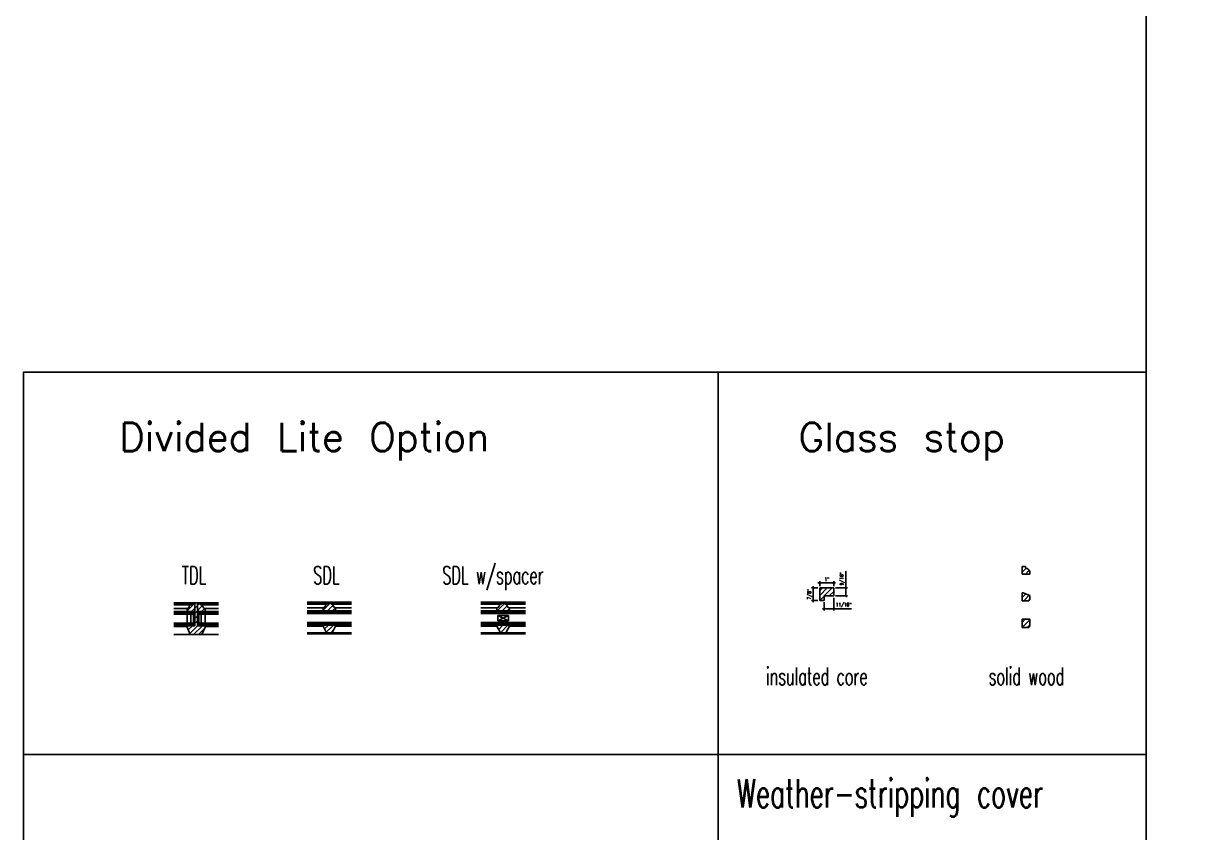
# Model space of a CAD drawing. Header units: inches. Extents: x 1985 to 11287, y 379 to 3234.
# Drawn here: x 8541 to 8623.4, y 3024.7 to 3081.7 of the extents above; entities that cross this region are included whole.
import ezdxf

# ---------------------------------------------------------------- set-up
doc = ezdxf.new("R2010")
doc.units = ezdxf.units.IN
doc.header["$MEASUREMENT"] = 0
doc.layers.get('0').update_dxf_attribs({"linetype": 'CONTINUOUS'})
doc.layers.get('Defpoints').update_dxf_attribs({"linetype": 'CONTINUOUS'})
for name, color, linetype in [('COTE1-1 99', 7, 'CONTINUOUS'), ('detail 99', 30, 'CONTINUOUS'), ('glass 99', 6, 'CONTINUOUS'), ('glazing tape 99', 7, 'CONTINUOUS'), ('hatch 99', 1, 'CONTINUOUS'), ('separation 99', 3, 'CONTINUOUS'), ('wood detail 99', 7, 'CONTINUOUS')]:
    doc.layers.add(name, color=color, linetype=linetype)
doc.styles.add('MARVIN', font='simplex.shx', dxfattribs={"width": 0.6})
doc.styles.get("Standard").update_dxf_attribs({"font": 'txt.shx', "width": 0.8})
doc.dimstyles.new('Elevation', dxfattribs={"dimscale": 2, "dimtxt": 0.75, "dimasz": 0.0625, "dimexe": 0.0625, "dimexo": 0.0625, "dimgap": 0.0625, "dimtad": 1, "dimdec": 5, "dimzin": 0, "dimdsep": 46, "dimlunit": 5, "dimtxsty": 'Standard', "dimblk1": 'OBLIQUE', "dimblk2": 'OBLIQUE', "dimsah": 1, "dimcen": 2, "dimdle": 0.0625, "dimclrd": 1, "dimclre": 1, "dimadec": 1, "dimazin": 0, "dimtfac": 0.375, "dimtdec": 5, "dimtmove": 0, "dimatfit": 3, "dimldrblk": 'OBLIQUE', "dimfxl": 1, "dimfrac": 2, "dimtolj": 1, "dimtzin": 0, "dimarcsym": 0})
pattern_1 = [(45, (4447.96067, -397.76682), (-0.176776695, 0.176776695), [])]
pattern_2 = [(45, (7720.30192, 4046.20687), (-0.176776695, 0.176776695), [])]

# ---------------------------------------------------------------- blocks, each defined once
blk = doc.blocks.new('_OBLIQUE')
at = {"color": 0, "linetype": 'ByBlock'}
blk.add_line((-0.5, -0.5), (0.5, 0.5), dxfattribs=at)
blk = doc.blocks.new('*D112')
at = {"layer": 'COTE1-1 99', "color": 1, "lineweight": -2, "transparency": 16777216}
for p, q in [((8597.004, 3042.283), (8598.254, 3042.283)), ((8597.129, 3042.043), (8597.129, 3042.408)), ((8598.129, 3042.043), (8598.129, 3042.408))]:
    blk.add_line(p, q, dxfattribs=at)
at = {"layer": 'Defpoints', "color": 0, "transparency": 16777216}
for p in [(8598.129, 3042.283), (8597.129, 3041.918), (8598.129, 3041.918)]:
    blk.add_point(p, dxfattribs=at)
at = {"layer": 'COTE1-1 99', "color": 1, "lineweight": -2, "transparency": 16777216, "xscale": 0.125, "yscale": 0.125, "zscale": 0.125, "rotation": 180}
blk.add_blockref('_OBLIQUE', (8597.129, 3042.283), dxfattribs=at)
at = {"layer": 'COTE1-1 99', "color": 1, "lineweight": -2, "transparency": 16777216, "xscale": 0.125, "yscale": 0.125, "zscale": 0.125}
blk.add_blockref('_OBLIQUE', (8598.129, 3042.283), dxfattribs=at)
at = {"layer": 'COTE1-1 99', "color": 0, "transparency": 16777216, "insert": (8597.629, 3042.533), "char_height": 0.25, "attachment_point": 5}
blk.add_mtext('\\A1;1"', dxfattribs=at)
blk = doc.blocks.new('*D113')
at = {"layer": 'COTE1-1 99', "color": 1, "lineweight": -2, "transparency": 16777216}
for p, q in [((8597.004, 3041.918), (8596.557, 3041.918)), ((8596.682, 3042.043), (8596.682, 3040.918)), ((8597.004, 3041.043), (8596.557, 3041.043))]:
    blk.add_line(p, q, dxfattribs=at)
at = {"layer": 'Defpoints', "color": 0, "transparency": 16777216}
for p in [(8597.129, 3041.918), (8596.682, 3041.043), (8597.129, 3041.043)]:
    blk.add_point(p, dxfattribs=at)
at = {"layer": 'COTE1-1 99', "color": 1, "lineweight": -2, "transparency": 16777216, "xscale": 0.125, "yscale": 0.125, "zscale": 0.125}
for p, rotation in [((8596.682, 3041.918), 90), ((8596.682, 3041.043), 270)]:
    blk.add_blockref('_OBLIQUE', p, dxfattribs=dict(at, rotation=rotation))
at = {"layer": 'COTE1-1 99', "color": 0, "transparency": 16777216, "insert": (8596.432, 3041.481), "char_height": 0.25, "attachment_point": 5, "rotation": 90}
blk.add_mtext('\\A1;7/8"', dxfattribs=at)
blk = doc.blocks.new('*D114')
at = {"layer": 'COTE1-1 99', "color": 1, "lineweight": -2, "transparency": 16777216}
for p, q in [((8597.317, 3040.453), (8598.129, 3040.453)), ((8597.442, 3040.918), (8597.442, 3040.328)), ((8598.129, 3041.231), (8598.129, 3040.328)), ((8598.129, 3040.453), (8599.371, 3040.453))]:
    blk.add_line(p, q, dxfattribs=at)
at = {"layer": 'Defpoints', "color": 0, "transparency": 16777216}
for p in [(8598.129, 3041.356), (8597.442, 3041.043), (8598.129, 3040.453)]:
    blk.add_point(p, dxfattribs=at)
at = {"layer": 'COTE1-1 99', "color": 1, "lineweight": -2, "transparency": 16777216, "xscale": 0.125, "yscale": 0.125, "zscale": 0.125, "rotation": 180}
blk.add_blockref('_OBLIQUE', (8597.442, 3040.453), dxfattribs=at)
at = {"layer": 'COTE1-1 99', "color": 1, "lineweight": -2, "transparency": 16777216, "xscale": 0.125, "yscale": 0.125, "zscale": 0.125}
blk.add_blockref('_OBLIQUE', (8598.129, 3040.453), dxfattribs=at)
at = {"layer": 'COTE1-1 99', "color": 0, "transparency": 16777216, "insert": (8598.812, 3040.703), "char_height": 0.25, "attachment_point": 5}
blk.add_mtext('\\A1;11/16"', dxfattribs=at)
blk = doc.blocks.new('*D115')
at = {"layer": 'COTE1-1 99', "color": 1, "lineweight": -2, "transparency": 16777216}
for p, q in [((8598.971, 3041.918), (8598.971, 3043.093)), ((8598.254, 3041.918), (8599.096, 3041.918)), ((8598.254, 3041.356), (8599.096, 3041.356)), ((8598.971, 3041.356), (8598.971, 3042.043))]:
    blk.add_line(p, q, dxfattribs=at)
at = {"layer": 'Defpoints', "color": 0, "transparency": 16777216}
for p in [(8598.129, 3041.918), (8598.129, 3041.356), (8598.971, 3041.356)]:
    blk.add_point(p, dxfattribs=at)
at = {"layer": 'COTE1-1 99', "color": 1, "lineweight": -2, "transparency": 16777216, "xscale": 0.125, "yscale": 0.125, "zscale": 0.125}
for p, rotation in [((8598.971, 3041.918), 90), ((8598.971, 3041.356), 270)]:
    blk.add_blockref('_OBLIQUE', p, dxfattribs=dict(at, rotation=rotation))
at = {"layer": 'COTE1-1 99', "color": 0, "transparency": 16777216, "insert": (8598.721, 3042.568), "char_height": 0.25, "attachment_point": 5, "rotation": 90}
blk.add_mtext('\\A1;9/16"', dxfattribs=at)

msp = doc.modelspace()

# ---------------------------------------------------------------- hatches: boundary and pattern name
at = {"layer": 'glazing tape 99'}
h = msp.add_hatch(color=7, dxfattribs=at)
h.paths.add_polyline_path([(8553.015304, 3040.255173), (8552.515304, 3040.255173), (8552.515304, 3040.192673), (8553.015304, 3040.192673)])
h.paths.add_polyline_path([(8553.780804, 3040.255173), (8553.280804, 3040.255173), (8553.280804, 3040.192673), (8553.780804, 3040.192673)])
h.paths.add_polyline_path([(8553.804304, 3039.317673), (8553.304304, 3039.317673), (8553.304304, 3039.255173), (8553.804304, 3039.255173)])
h.paths.add_polyline_path([(8552.991804, 3039.317673), (8552.491804, 3039.317673), (8552.491804, 3039.255173), (8552.991804, 3039.255173)])
h = msp.add_hatch(color=7, dxfattribs=at)
h.paths.add_polyline_path([(8562.98542, 3040.297765), (8562.449706, 3040.297765), (8562.11042, 3040.297765), (8562.11042, 3040.235265), (8562.646134, 3040.235265), (8562.98542, 3040.235265)])
h.paths.add_polyline_path([(8562.98542, 3039.360265), (8562.449706, 3039.360265), (8562.11042, 3039.360265), (8562.11042, 3039.297765), (8562.646134, 3039.297765), (8562.98542, 3039.297765)])
h = msp.add_hatch(color=7, dxfattribs=at)
h.paths.add_polyline_path([(8575.245214, 3040.297765), (8574.709499, 3040.297765), (8574.370214, 3040.297765), (8574.370214, 3040.235265), (8574.905928, 3040.235265), (8575.245214, 3040.235265)])
h.paths.add_polyline_path([(8575.245214, 3039.360265), (8574.709499, 3039.360265), (8574.370214, 3039.360265), (8574.370214, 3039.297765), (8574.905928, 3039.297765), (8575.245214, 3039.297765)])
at = {"layer": 'hatch 99'}
h = msp.add_hatch(dxfattribs=at)
h.set_pattern_fill('ANSI31', color=256, scale=2, style=0)
h.set_pattern_definition(pattern_1)
h.paths.add_polyline_path([(8611.41573, 3042.896592), (8611.95473, 3042.896592), (8611.95473, 3043.126407), (8611.89223, 3043.126407, 0.374595674), (8611.770042, 3043.278878, -0.380557848), (8611.64223, 3043.435607), (8611.41573, 3043.435607)])
h = msp.add_hatch(dxfattribs=at)
h.set_pattern_fill('ANSI31', color=1, scale=2, style=0)
h.set_pattern_definition([(45, (1656.65132, -1253.80964), (-0.176776695, 0.176776695), [])])
h.paths.add_polyline_path([(8598.129097, 3041.918376), (8597.129097, 3041.918376), (8597.129097, 3041.043376), (8597.441597, 3041.043376), (8597.441597, 3041.355876), (8598.129097, 3041.355876)])
h = msp.add_hatch(dxfattribs=at)
h.set_pattern_fill('ANSI31', color=256, scale=2, style=0)
h.set_pattern_definition(pattern_1)
h.paths.add_polyline_path([(8611.89223, 3041.018014), (8611.89223, 3041.080514), (8611.95473, 3041.080514), (8611.95473, 3041.380764), (8611.47823, 3041.584978), (8611.41573, 3041.584978), (8611.41573, 3041.018014)])
h = msp.add_hatch(dxfattribs=at)
h.set_pattern_fill('ANSI31', color=1, scale=2, style=0)
h.set_pattern_definition(pattern_2)
h.paths.add_polyline_path([(8553.780804, 3040.481673, -0.375199902), (8553.624554, 3040.606673, 0.375199902), (8553.468304, 3040.731673), (8553.468304, 3040.794173), (8553.24179, 3040.794173), (8553.24179, 3040.255173), (8553.780804, 3040.255173)], flags=17)
h.paths.add_polyline_path([(8553.054318, 3040.794173), (8552.827804, 3040.794173), (8552.827804, 3040.731673, 0.375199902), (8552.671554, 3040.606673, -0.375199902), (8552.515304, 3040.481673), (8552.515304, 3040.255173), (8552.710554, 3040.255173), (8553.054318, 3040.255173)], flags=16)
h.paths.add_polyline_path([(8553.804304, 3039.192673), (8553.804304, 3039.255173), (8553.585554, 3039.255173), (8553.24179, 3039.255173), (8553.24179, 3040.880173), (8553.054318, 3040.880173), (8553.054318, 3039.255173), (8552.491804, 3039.255173), (8552.491804, 3039.192673), (8552.732876, 3038.630173), (8552.951626, 3038.630173), (8553.563233, 3038.630173)])
h = msp.add_hatch(dxfattribs=at)
h.set_pattern_fill('ANSI31', color=1, scale=2, style=0)
h.set_pattern_definition(pattern_2)
h.paths.add_polyline_path([(8562.98542, 3040.524265, -0.375199902), (8562.82917, 3040.649265, 0.350781059), (8562.686042, 3040.774265), (8562.67292, 3040.774265), (8562.67292, 3040.836765), (8562.449706, 3040.836765), (8562.42292, 3040.836765), (8562.42292, 3040.774265), (8562.409798, 3040.774265, 0.350781059), (8562.26667, 3040.649265, -0.375199902), (8562.11042, 3040.524265), (8562.11042, 3040.297765), (8562.646134, 3040.297765), (8562.98542, 3040.297765)])
h.paths.add_polyline_path([(8562.98542, 3039.235265), (8562.98542, 3039.297765), (8562.449706, 3039.297765), (8562.11042, 3039.297765), (8562.11042, 3039.235265), (8562.351492, 3038.758765), (8562.744349, 3038.758765)])
h = msp.add_hatch(dxfattribs=at)
h.set_pattern_fill('ANSI31', color=1, scale=2, style=0)
h.set_pattern_definition([(45, (7723.42345, 4046.20687), (-0.176776695, 0.176776695), [])])
h.paths.add_polyline_path([(8575.245214, 3040.524265, -0.375199902), (8575.088964, 3040.649265, 0.350781059), (8574.945836, 3040.774265), (8574.932714, 3040.774265), (8574.932714, 3040.836765), (8574.709499, 3040.836765), (8574.682714, 3040.836765), (8574.682714, 3040.774265), (8574.669591, 3040.774265, 0.350781059), (8574.526464, 3040.649265, -0.375199902), (8574.370214, 3040.524265), (8574.370214, 3040.297765), (8574.905928, 3040.297765), (8575.245214, 3040.297765)])
h.paths.add_polyline_path([(8575.245214, 3039.235265), (8575.245214, 3039.297765), (8574.709499, 3039.297765), (8574.370214, 3039.297765), (8574.370214, 3039.235265), (8574.611285, 3038.758765), (8575.004142, 3038.758765)])
h = msp.add_hatch(dxfattribs=at)
h.set_pattern_fill('ANSI31', color=256, scale=2, style=0)
h.set_pattern_definition(pattern_1)
h.paths.add_polyline_path([(8611.95473, 3039.7064), (8611.41573, 3039.7064), (8611.41573, 3039.139436), (8611.89223, 3039.139436), (8611.89223, 3039.201936), (8611.95473, 3039.201936)])

# ---------------------------------------------------------------- linework, layer by layer
at = {"layer": 'glass 99', "color": 6}
for p, q in [((8551.574889, 3040.192673), (8553.015304, 3040.192673)), ((8551.574889, 3040.067673), (8552.960618, 3040.067673)), ((8552.515304, 3040.067673), (8552.515304, 3039.442673)), ((8552.779684, 3040.037682), (8552.671902, 3040.067673)), ((8552.779684, 3040.037682), (8552.779684, 3039.692673)), ((8552.779684, 3039.472664), (8552.779684, 3039.692673)), ((8552.960618, 3039.317673), (8552.960618, 3040.192673)), ((8554.721219, 3040.192673), (8553.280804, 3040.192673)), ((8553.33549, 3039.317673), (8553.33549, 3040.192673)), ((8554.721219, 3040.067673), (8553.33549, 3040.067673)), ((8553.516424, 3040.037682), (8553.624207, 3040.067673)), ((8553.516424, 3040.037682), (8553.516424, 3039.692673)), ((8553.516424, 3039.472664), (8553.516424, 3039.692673)), ((8553.780804, 3040.067673), (8553.780804, 3039.442673)), ((8560.974756, 3040.235265), (8562.646134, 3040.235265)), ((8560.974756, 3040.110265), (8562.646134, 3040.110265)), ((8564.121085, 3040.235265), (8562.449706, 3040.235265)), ((8564.121085, 3040.110265), (8562.449706, 3040.110265)), ((8573.234549, 3040.235265), (8574.905928, 3040.235265)), ((8573.234549, 3040.110265), (8574.905928, 3040.110265)), ((8574.432714, 3039.610265), (8574.432714, 3039.985265)), ((8574.432714, 3039.985265), (8575.182714, 3039.985265)), ((8574.432714, 3039.610265), (8575.182714, 3039.985265)), ((8574.432714, 3039.985265), (8575.182714, 3039.610265)), ((8576.380878, 3040.235265), (8574.709499, 3040.235265)), ((8576.380878, 3040.110265), (8574.709499, 3040.110265)), ((8575.182714, 3039.985265), (8575.182714, 3039.610265)), ((8552.960618, 3039.442673), (8551.574889, 3039.442673)), ((8551.574889, 3039.317673), (8552.991804, 3039.317673)), ((8552.779684, 3039.472664), (8552.671902, 3039.442673)), ((8553.304304, 3039.317673), (8554.721219, 3039.317673)), ((8553.33549, 3039.442673), (8554.721219, 3039.442673)), ((8553.516424, 3039.472664), (8553.624207, 3039.442673)), ((8562.646134, 3039.485265), (8560.974756, 3039.485265)), ((8562.646134, 3039.360265), (8560.974756, 3039.360265)), ((8562.449706, 3039.485265), (8564.121085, 3039.485265)), ((8562.449706, 3039.360265), (8564.121085, 3039.360265)), ((8574.905928, 3039.485265), (8573.234549, 3039.485265)), ((8574.905928, 3039.360265), (8573.234549, 3039.360265)), ((8574.432714, 3039.610265), (8575.182714, 3039.610265)), ((8574.709499, 3039.485265), (8576.380878, 3039.485265)), ((8574.709499, 3039.360265), (8576.380878, 3039.360265))]:
    msp.add_line(p, q, dxfattribs=at)
at = {"layer": 'glazing tape 99'}
for p, q in [((8552.515304, 3040.255173), (8552.515304, 3040.192673)), ((8552.515304, 3040.192673), (8553.015304, 3040.192673)), ((8553.015304, 3040.255173), (8553.015304, 3040.192673)), ((8553.280804, 3040.255173), (8553.280804, 3040.192673)), ((8553.280804, 3040.192673), (8553.780804, 3040.192673)), ((8553.780804, 3040.255173), (8553.780804, 3040.192673)), ((8562.11042, 3040.297765), (8562.11042, 3040.235265)), ((8562.11042, 3040.235265), (8562.98542, 3040.235265)), ((8562.98542, 3040.297765), (8562.98542, 3040.235265)), ((8574.370214, 3040.297765), (8574.370214, 3040.235265)), ((8574.370214, 3040.235265), (8575.245214, 3040.235265)), ((8575.245214, 3040.297765), (8575.245214, 3040.235265)), ((8552.491804, 3039.317673), (8552.491804, 3039.255173)), ((8552.991804, 3039.317673), (8552.991804, 3039.255173)), ((8553.304304, 3039.317673), (8553.304304, 3039.255173)), ((8553.804304, 3039.317673), (8553.804304, 3039.255173)), ((8562.11042, 3039.360265), (8562.646134, 3039.360265)), ((8562.11042, 3039.360265), (8562.11042, 3039.297765)), ((8562.98542, 3039.360265), (8562.449706, 3039.360265)), ((8562.98542, 3039.360265), (8562.98542, 3039.297765)), ((8574.370214, 3039.360265), (8574.370214, 3039.297765)), ((8574.370214, 3039.360265), (8574.905928, 3039.360265)), ((8575.245214, 3039.360265), (8574.709499, 3039.360265)), ((8575.245214, 3039.360265), (8575.245214, 3039.297765))]:
    msp.add_line(p, q, dxfattribs=at)
at = {"layer": 'glazing tape 99', "color": 7}
for p, q in [((8552.991804, 3039.317673), (8552.491804, 3039.317673)), ((8553.804304, 3039.317673), (8553.304304, 3039.317673))]:
    msp.add_line(p, q, dxfattribs=at)
at = {"layer": 'separation 99'}
for p, q in [((8589.959196, 3030.179862), (8589.959196, 3057.127475)), ((8540.96643, 3030.179862), (8620.166193, 3030.179862)), ((8589.959196, 3030.179862), (8589.959196, 2983.719033))]:
    msp.add_line(p, q, dxfattribs=at)
for points in [[(8620.166193, 3211.169101), (9943.175612, 3211.169101), (9943.175612, 2165.20704), (8620.166193, 2165.20704)], [(8620.166193, 3057.127475), (8540.96643, 3057.127475), (8540.96643, 2749.044222), (8620.166193, 2749.044222)]]:
    msp.add_lwpolyline(points, close=True, dxfattribs=at)
at = {"layer": 'wood detail 99', "color": 7}
for p, q in [((8611.41573, 3042.896592), (8611.41573, 3043.435607)), ((8611.41573, 3043.435607), (8611.64223, 3043.435607)), ((8611.89223, 3043.126407), (8611.95473, 3043.126407)), ((8611.95473, 3043.126407), (8611.95473, 3042.896592)), ((8611.95473, 3041.380764), (8611.47823, 3041.584978)), ((8611.95473, 3041.380764), (8611.95473, 3041.080514)), ((8553.054318, 3039.255173), (8553.054318, 3040.880173)), ((8553.24179, 3039.255173), (8553.24179, 3040.880173)), ((8562.11042, 3040.297765), (8562.11042, 3040.524265)), ((8562.42292, 3040.774265), (8562.42292, 3040.836765)), ((8562.42292, 3040.836765), (8562.646134, 3040.836765)), ((8562.67292, 3040.836765), (8562.449706, 3040.836765)), ((8562.67292, 3040.774265), (8562.67292, 3040.836765)), ((8562.98542, 3040.297765), (8562.98542, 3040.524265)), ((8574.370214, 3040.297765), (8574.370214, 3040.524265)), ((8574.682714, 3040.836765), (8574.905928, 3040.836765)), ((8574.682714, 3040.774265), (8574.682714, 3040.836765)), ((8574.932714, 3040.836765), (8574.709499, 3040.836765)), ((8574.932714, 3040.774265), (8574.932714, 3040.836765)), ((8575.245214, 3040.297765), (8575.245214, 3040.524265)), ((8611.89223, 3041.080514), (8611.89223, 3041.018014)), ((8562.646134, 3040.297765), (8562.11042, 3040.297765)), ((8562.449706, 3040.297765), (8562.98542, 3040.297765)), ((8574.905928, 3040.297765), (8574.370214, 3040.297765)), ((8574.709499, 3040.297765), (8575.245214, 3040.297765)), ((8611.95473, 3039.7064), (8611.95473, 3039.201936)), ((8552.491804, 3039.192673), (8551.574889, 3039.192673)), ((8552.732876, 3038.630173), (8552.491804, 3039.192673)), ((8553.563233, 3038.630173), (8553.804304, 3039.192673)), ((8553.804304, 3039.192673), (8554.721219, 3039.192673)), ((8562.11042, 3039.235265), (8560.974756, 3039.235265)), ((8562.351492, 3038.758765), (8562.11042, 3039.235265)), ((8562.744349, 3038.758765), (8562.98542, 3039.235265)), ((8562.98542, 3039.235265), (8564.121085, 3039.235265)), ((8574.370214, 3039.235265), (8573.234549, 3039.235265)), ((8574.611285, 3038.758765), (8574.370214, 3039.235265)), ((8575.004142, 3038.758765), (8575.245214, 3039.235265)), ((8575.245214, 3039.235265), (8576.380878, 3039.235265)), ((8611.89223, 3039.201936), (8611.89223, 3039.139436)), ((8562.351492, 3038.758765), (8560.974756, 3038.758765)), ((8562.744349, 3038.758765), (8564.121085, 3038.758765)), ((8574.611285, 3038.758765), (8573.234549, 3038.758765)), ((8575.004142, 3038.758765), (8576.380878, 3038.758765))]:
    msp.add_line(p, q, dxfattribs=at)
at = {"layer": 'wood detail 99'}
for p, q in [((8611.95473, 3042.896592), (8611.41573, 3042.896592)), ((8597.129097, 3041.043376), (8597.129097, 3041.918376)), ((8597.129097, 3041.918376), (8598.129097, 3041.918376)), ((8598.129097, 3041.355876), (8597.441597, 3041.355876)), ((8597.441597, 3041.355876), (8597.441597, 3041.043376)), ((8598.129097, 3041.918376), (8598.129097, 3041.355876)), ((8611.41573, 3041.584978), (8611.41573, 3041.018014)), ((8611.47823, 3041.584978), (8611.41573, 3041.584978)), ((8611.41573, 3041.584978), (8611.41573, 3041.018014)), ((8611.47823, 3041.584978), (8611.41573, 3041.584978)), ((8611.41573, 3041.584978), (8611.41573, 3041.018014)), ((8553.246268, 3040.880173), (8551.574889, 3040.880173)), ((8552.827804, 3040.794173), (8551.574889, 3040.794173)), ((8552.814682, 3040.731673), (8551.574889, 3040.731673)), ((8551.574889, 3040.481673), (8552.515304, 3040.481673)), ((8553.04984, 3040.880173), (8554.721219, 3040.880173)), ((8553.468304, 3040.794173), (8554.721219, 3040.794173)), ((8553.481426, 3040.731673), (8554.721219, 3040.731673)), ((8554.721219, 3040.481673), (8553.780804, 3040.481673)), ((8562.646134, 3040.922765), (8560.974756, 3040.922765)), ((8562.42292, 3040.836765), (8560.974756, 3040.836765)), ((8562.42292, 3040.774265), (8560.974756, 3040.774265)), ((8560.974756, 3040.524265), (8562.11042, 3040.524265)), ((8562.449706, 3040.922765), (8564.121085, 3040.922765)), ((8562.67292, 3040.836765), (8564.121085, 3040.836765)), ((8562.67292, 3040.774265), (8564.121085, 3040.774265)), ((8564.121085, 3040.524265), (8562.98542, 3040.524265)), ((8574.905928, 3040.922765), (8573.234549, 3040.922765)), ((8574.682714, 3040.836765), (8573.234549, 3040.836765)), ((8574.682714, 3040.774265), (8573.234549, 3040.774265)), ((8573.234549, 3040.524265), (8574.370214, 3040.524265)), ((8574.709499, 3040.922765), (8576.380878, 3040.922765)), ((8574.932714, 3040.836765), (8576.380878, 3040.836765)), ((8574.932714, 3040.774265), (8576.380878, 3040.774265)), ((8576.380878, 3040.524265), (8575.245214, 3040.524265)), ((8597.441597, 3041.043376), (8597.129097, 3041.043376)), ((8611.89223, 3041.018014), (8611.41573, 3041.018014)), ((8611.95473, 3041.080514), (8611.89223, 3041.080514)), ((8551.574889, 3040.255173), (8552.710554, 3040.255173)), ((8554.721219, 3040.255173), (8553.585554, 3040.255173)), ((8560.974756, 3040.297765), (8562.11042, 3040.297765)), ((8564.121085, 3040.297765), (8562.98542, 3040.297765)), ((8573.234549, 3040.297765), (8574.370214, 3040.297765)), ((8576.380878, 3040.297765), (8575.245214, 3040.297765)), ((8611.41573, 3039.7064), (8611.41573, 3039.139436)), ((8611.47823, 3039.7064), (8611.41573, 3039.7064)), ((8611.41573, 3039.7064), (8611.41573, 3039.139436)), ((8611.95473, 3039.7064), (8611.41573, 3039.7064)), ((8611.41573, 3039.7064), (8611.41573, 3039.139436)), ((8551.574889, 3039.255173), (8552.710554, 3039.255173)), ((8552.491804, 3039.255173), (8553.054318, 3039.255173)), ((8552.491804, 3039.192673), (8552.491804, 3039.255173)), ((8553.804304, 3039.255173), (8553.24179, 3039.255173)), ((8554.721219, 3039.255173), (8553.585554, 3039.255173)), ((8553.804304, 3039.192673), (8553.804304, 3039.255173)), ((8560.974756, 3039.297765), (8562.11042, 3039.297765)), ((8562.11042, 3039.235265), (8562.11042, 3039.297765)), ((8562.11042, 3039.297765), (8562.646134, 3039.297765)), ((8562.98542, 3039.297765), (8562.449706, 3039.297765)), ((8564.121085, 3039.297765), (8562.98542, 3039.297765)), ((8562.98542, 3039.235265), (8562.98542, 3039.297765)), ((8573.234549, 3039.297765), (8574.370214, 3039.297765)), ((8574.370214, 3039.297765), (8574.905928, 3039.297765)), ((8574.370214, 3039.235265), (8574.370214, 3039.297765)), ((8575.245214, 3039.297765), (8574.709499, 3039.297765)), ((8575.245214, 3039.235265), (8575.245214, 3039.297765)), ((8576.380878, 3039.297765), (8575.245214, 3039.297765)), ((8611.89223, 3039.139436), (8611.41573, 3039.139436)), ((8611.95473, 3039.201936), (8611.89223, 3039.201936)), ((8552.951626, 3038.630173), (8551.574889, 3038.630173)), ((8552.951626, 3038.630173), (8554.721219, 3038.630173)), ((8562.351492, 3038.672765), (8560.974756, 3038.672765)), ((8562.351492, 3038.758765), (8562.744349, 3038.758765)), ((8562.351492, 3038.672765), (8564.121085, 3038.672765)), ((8574.611285, 3038.672765), (8573.234549, 3038.672765)), ((8574.611285, 3038.758765), (8575.004142, 3038.758765)), ((8574.611285, 3038.672765), (8576.380878, 3038.672765))]:
    msp.add_line(p, q, dxfattribs=at)
at = {"layer": 'wood detail 99', "color": 7}
for points in [[(8553.054318, 3040.255173), (8552.515304, 3040.255173), (8552.515304, 3040.481673, 0.375199902), (8552.671554, 3040.606673, -0.375199902), (8552.827804, 3040.731673), (8552.827804, 3040.794173), (8553.054318, 3040.794173)], [(8553.24179, 3040.255173), (8553.780804, 3040.255173), (8553.780804, 3040.481673, -0.375199902), (8553.624554, 3040.606673, 0.375199902), (8553.468304, 3040.731673), (8553.468304, 3040.794173), (8553.24179, 3040.794173)]]:
    msp.add_lwpolyline(points, format="xyb", dxfattribs=at)
for centre, radius, start, end in [((8611.794185, 3043.429046), 0.152097, 177.52763621, 259.7919803), ((8611.743658, 3043.132538), 0.148699, 357.63677393, 80.87877352), ((8562.116981, 3040.67622), 0.152097, 267.52763621, 349.7919803), ((8562.416359, 3040.622311), 0.152097, 87.52763621, 169.79198029), ((8562.679481, 3040.622311), 0.152097, 10.20801971, 92.47236379), ((8562.978859, 3040.67622), 0.152097, 190.2080197, 272.47236379), ((8574.376775, 3040.67622), 0.152097, 267.52763621, 349.7919803), ((8574.676153, 3040.622311), 0.152097, 87.52763621, 169.79198029), ((8574.939275, 3040.622311), 0.152097, 10.20801971, 92.47236379), ((8575.238653, 3040.67622), 0.152097, 190.2080197, 272.47236379)]:
    msp.add_arc(centre, radius, start, end, dxfattribs=at)

# ---------------------------------------------------------------- texts
at = {"layer": 'detail 99'}
for s, p in [('Divided Lite Option', (8547.725639, 3051.565863)), ('Glass stop', (8595.646619, 3051.565863))]:
    msp.add_text(s, height=2, dxfattribs=at).set_placement(p)
at = {"layer": 'detail 99', "color": 30, "style": 'MARVIN', "width": 0.6}
for s, p in [('TDL', (8552.142207, 3042.189483)), ('SDL', (8561.407443, 3042.189483)), ('SDL w/spacer', (8570.515717, 3042.189483)), ('insulated core', (8593.343168, 3035.06375)), ('solid wood', (8609.049183, 3035.06375))]:
    msp.add_text(s, height=1.25, dxfattribs=at).set_placement(p)
at = {"layer": 'detail 99', "width": 0.65}
msp.add_text('Weather-stripping cover', height=2, dxfattribs=at).set_placement((8591.291285, 3026.438718))

# ---------------------------------------------------------------- dimensions: what is measured, and where the dimension line sits
at = {"layer": 'COTE1-1 99'}
for base, p1, p2, picture, middle in [((8598.970753, 3041.355876), (8598.129097, 3041.918376), (8598.129097, 3041.355876), '*D115', (8598.970753, 3042.568376)), ((8596.681571, 3041.043376), (8597.129097, 3041.918376), (8597.129097, 3041.043376), '*D113', (8596.681571, 3041.480876))]:
    dim = msp.add_linear_dim(base=base, p1=p1, p2=p2, angle=90, dimstyle='Elevation', override={"dimtxt": 0.125, "dimpost": '"'}, dxfattribs=at)
    dim.commit()
    dim.dimension.update_dxf_attribs({"geometry": picture, "text_midpoint": middle, "dimtype": 160})
dim = msp.add_linear_dim(base=(8598.129097, 3042.282909), p1=(8597.129097, 3041.918376), p2=(8598.129097, 3041.918376), dimstyle='Elevation', override={"dimtxt": 0.125, "dimpost": '"'}, dxfattribs=at)
dim.commit()
dim.dimension.update_dxf_attribs({"geometry": '*D112', "text_midpoint": (8597.629097, 3042.532909)})
dim = msp.add_linear_dim(base=(8598.129097, 3040.452586), p1=(8597.441597, 3041.043376), p2=(8598.129097, 3041.355876), dimstyle='Elevation', override={"dimtxt": 0.125, "dimpost": '"'}, dxfattribs=at)
dim.commit()
dim.dimension.update_dxf_attribs({"geometry": '*D114', "text_midpoint": (8598.81243, 3040.452586), "dimtype": 160})

doc.saveas('drawing.dxf')
